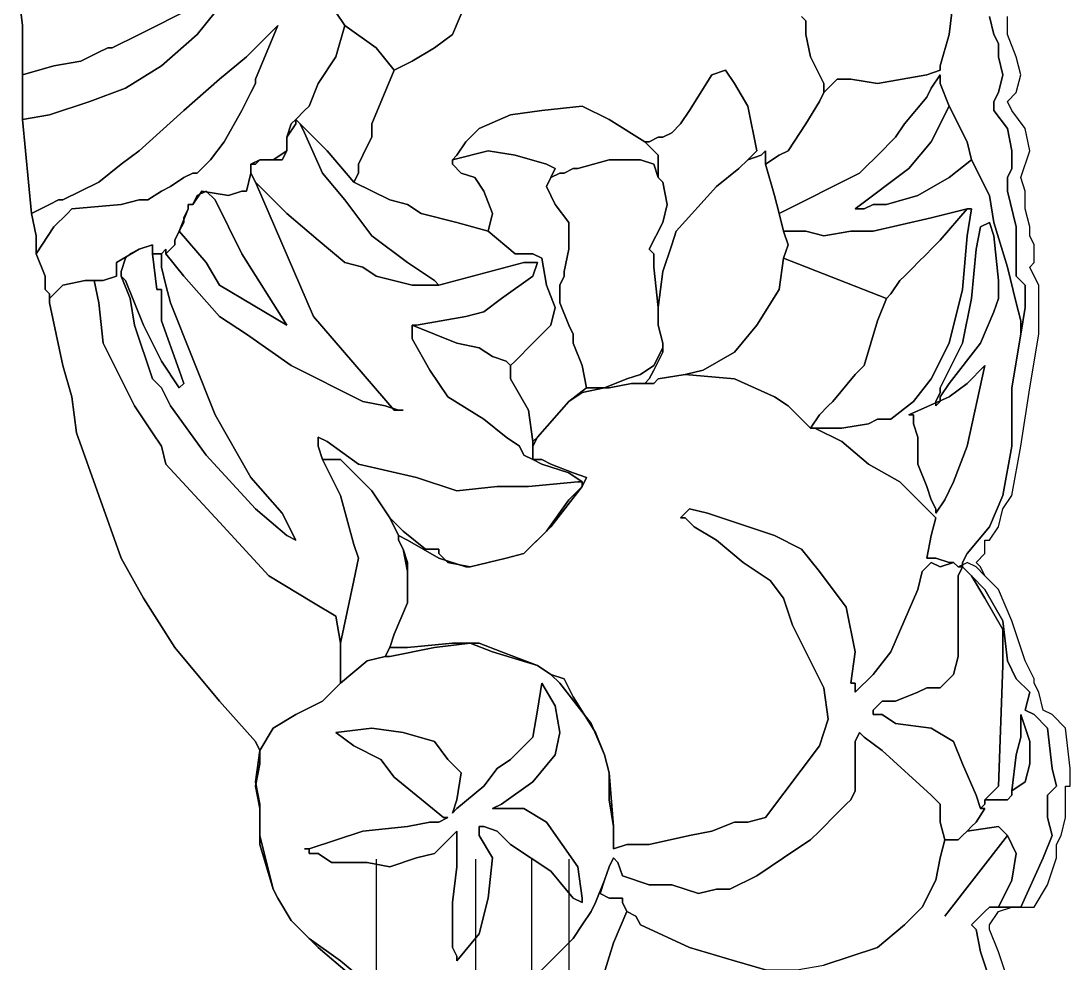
# Model space of a CAD drawing. Header units: millimetres. Extents: x 4238 to 14021, y -44 to 5418.
# Drawn here: x 12964.3 to 13034.3, y 1405.9 to 1468.8 of the extents above; entities that cross this region are included whole.
import ezdxf

# ---------------------------------------------------------------- set-up
doc = ezdxf.new("R2010")
doc.units = ezdxf.units.MM
doc.layers.add('cad-block.com', color=250, linetype='Continuous')

# ---------------------------------------------------------------- blocks, each defined once
blk = doc.blocks.new('Street light 3_side_cad-block.com')
at = {"color": 0}
for p, q in [((-0.299, 351.096), (0, 348.707)), ((0, 348.707), (0, 345.423)), ((0, 345.423), (0, 344.528)), ((0, 344.528), (0, 342.438)), ((0, 342.438), (0.597, 336.168)), ((0.597, 336.168), (0.896, 334.675)), ((0.896, 334.675), (0.896, 333.481)), ((0.896, 333.481), (1.493, 331.989)), ((1.493, 331.989), (1.493, 331.093)), ((1.493, 331.093), (1.791, 330.794)), ((1.791, 330.794), (1.791, 330.496)), ((1.791, 330.496), (1.791, 330.197)), ((1.791, 330.197), (2.687, 326.017)), ((2.687, 326.017), (3.284, 323.928)), ((3.284, 323.928), (3.583, 321.539)), ((3.583, 321.539), (5.075, 317.36)), ((5.075, 317.36), (6.568, 313.18)), ((6.568, 313.18), (8.061, 310.493)), ((62.397, 312.583), (62.994, 312.881)), ((8.061, 310.493), (10.151, 307.209)), ((10.151, 307.209), (13.136, 303.626)), ((13.136, 303.626), (15.525, 300.939)), ((15.525, 300.939), (15.823, 300.342)), ((15.823, 300.342), (15.823, 299.446)), ((15.823, 299.446), (15.525, 297.954)), ((15.525, 297.954), (15.823, 296.461)), ((15.823, 296.461), (15.823, 294.073)), ((15.823, 294.073), (16.719, 291.087)), ((16.719, 291.087), (17.017, 290.49)), ((17.017, 290.49), (17.913, 288.997)), ((17.913, 288.997), (19.704, 287.206)), ((19.704, 287.206), (21.794, 285.415))]:
    blk.add_line(p, q, dxfattribs=at)
for points in [[(51.948, 349.304), (52.246, 349.006), (52.246, 348.11), (52.545, 346.618), (53.441, 344.826), (53.441, 344.229), (53.142, 343.632), (52.246, 342.139), (51.052, 340.348), (50.455, 340.049), (49.559, 339.452), (49.559, 340.348), (49.261, 340.049), (48.365, 339.751), (48.962, 340.348), (48.365, 343.333), (47.47, 344.826), (46.872, 345.722), (45.977, 345.423), (44.484, 343.035), (43.887, 342.139), (43.29, 341.542), (42.693, 341.244), (42.394, 341.244), (41.797, 340.945), (41.499, 340.945), (39.11, 342.438), (37.319, 343.333), (34.632, 343.035), (32.542, 342.736), (30.452, 341.841), (29.557, 340.945), (28.959, 340.049), (28.661, 339.751), (28.661, 339.452), (29.258, 338.855), (30.154, 338.557), (30.751, 337.661), (31.348, 336.168), (31.049, 334.974), (28.959, 335.571), (26.571, 336.168), (25.675, 336.765), (24.481, 337.064), (22.093, 338.258), (22.391, 338.855), (22.391, 339.452), (22.988, 340.646), (23.287, 341.244), (23.287, 341.542), (23.287, 342.139), (24.78, 345.722), (25.974, 346.319), (27.467, 347.215), (28.661, 348.11), (29.557, 350.2)], [(20.899, 349.603), (21.496, 348.707), (20.899, 346.618), (19.704, 344.826), (19.107, 343.333), (18.809, 343.035), (18.212, 342.438), (17.913, 342.139), (17.614, 341.244), (17.614, 340.348), (16.719, 339.751), (15.823, 339.751), (15.226, 339.452), (15.226, 338.855), (14.928, 337.661), (14.629, 337.661), (13.733, 337.362), (11.942, 337.661), (11.345, 336.765), (11.046, 336.765), (11.046, 336.467), (10.748, 335.87), (10.748, 335.571), (10.449, 334.974), (10.151, 334.377), (10.151, 334.078), (9.554, 333.481), (9.554, 333.78), (9.255, 333.481), (8.658, 333.481), (8.658, 334.078), (7.762, 333.78), (6.27, 332.884), (6.27, 332.287), (6.27, 331.989), (5.374, 331.69), (4.777, 331.69), (4.18, 331.69), (2.687, 331.391), (1.791, 330.496), (1.791, 330.794), (1.493, 331.093), (1.493, 331.989), (0.896, 333.481), (2.09, 335.273), (2.986, 336.168), (3.284, 336.467), (6.568, 336.765), (7.762, 337.064), (8.359, 337.064), (9.255, 337.661), (9.852, 337.96), (10.748, 338.557), (11.345, 338.855), (11.643, 338.855), (12.241, 339.452), (12.539, 339.751), (13.435, 340.945), (14.629, 343.035), (15.226, 344.229), (15.525, 344.826), (15.525, 345.125), (17.017, 348.707), (14.928, 346.618), (13.136, 345.125), (10.748, 343.035), (7.762, 340.348), (6.568, 339.452), (5.075, 338.258), (2.687, 337.064), (2.388, 337.064), (1.791, 336.765), (0.597, 336.168), (0, 342.438), (1.791, 342.736), (4.478, 343.632), (6.867, 344.528), (9.255, 346.02), (11.643, 348.11), (14.032, 351.096)], [(11.345, 349.902), (7.762, 348.11), (5.971, 347.215), (5.672, 347.215), (5.075, 346.916), (3.881, 346.319), (2.09, 346.02), (0, 345.423), (0, 348.707), (-0.299, 351.096)], [(27.467, 354.081), (27.467, 354.977), (26.87, 356.47), (28.362, 355.574), (29.258, 352.887), (29.557, 350.2), (28.661, 348.11), (27.467, 347.215), (25.974, 346.319), (24.78, 345.722), (23.586, 347.215), (21.496, 348.707), (20.899, 349.603), (20.6, 349.603), (23.884, 350.2), (25.675, 350.797), (27.168, 352.589), (27.467, 354.081), (27.467, 354.081)], [(28.362, 355.574), (29.258, 352.887), (29.557, 350.2), (28.661, 348.11), (27.467, 347.215), (25.974, 346.319), (24.78, 345.722)], [(64.487, 349.304), (64.786, 348.11), (65.084, 347.513), (65.084, 346.618), (65.383, 345.423), (65.084, 344.229), (64.786, 343.632), (64.786, 343.035), (65.681, 341.841), (65.98, 340.348), (65.98, 339.452), (65.98, 339.154), (65.681, 338.557), (65.681, 337.661), (66.278, 335.273), (66.278, 334.078), (66.278, 332.884), (66.278, 331.989), (66.875, 331.391), (66.875, 329.899), (66.577, 328.107), (66.577, 329.003), (66.278, 330.197), (65.681, 332.586), (64.786, 335.571), (64.487, 337.362), (63.293, 339.751), (62.994, 340.945), (61.8, 343.333), (61.203, 344.826), (61.203, 345.423), (60.606, 344.528), (60.307, 343.931), (58.815, 342.139), (58.217, 341.244), (57.919, 340.945), (57.322, 340.348), (56.725, 339.751), (56.426, 339.452), (55.829, 338.855), (50.455, 336.168), (50.157, 337.362), (49.559, 339.452), (50.455, 340.049), (51.052, 340.348), (52.246, 342.139), (53.142, 343.632), (53.441, 344.229), (54.336, 345.125), (55.232, 345.125), (57.023, 344.826), (60.307, 345.423), (61.203, 345.722), (61.203, 346.02), (61.8, 348.11), (62.099, 350.499), (61.8, 348.11), (61.203, 346.02), (61.203, 345.722), (60.307, 345.423), (57.023, 344.826), (55.232, 345.125), (54.336, 345.125), (53.441, 344.229), (53.441, 344.826), (52.545, 346.618), (52.246, 348.11), (52.246, 349.006), (51.948, 349.304)], [(66.577, 328.107), (66.875, 329.899), (66.875, 331.391), (66.278, 331.989), (66.278, 332.884), (66.278, 334.078), (66.278, 335.273), (65.681, 337.661), (65.681, 338.557), (65.98, 339.154), (65.98, 339.452), (65.98, 340.348), (65.681, 341.841), (64.786, 343.035), (64.786, 343.632), (65.084, 344.229), (65.383, 345.423), (65.084, 346.618), (65.084, 347.513), (64.786, 348.11), (64.487, 349.304)], [(67.771, 328.107), (67.771, 329.899), (67.771, 331.391), (67.472, 331.989), (67.174, 332.586), (67.472, 332.884), (67.472, 334.078), (67.174, 334.675), (67.174, 335.273), (66.875, 336.467), (66.875, 337.661), (66.577, 338.557), (67.174, 340.348), (66.875, 341.841), (65.98, 343.035), (65.681, 343.632), (66.278, 344.229), (66.577, 345.423), (66.278, 346.618), (65.681, 348.11), (65.681, 349.304)], [(0, 345.423), (2.09, 346.02), (3.881, 346.319), (5.075, 346.916), (5.672, 347.215), (5.971, 347.215), (7.762, 348.11), (11.345, 349.902), (14.032, 351.693), (14.33, 351.991), (14.032, 351.096), (11.643, 348.11), (9.255, 346.02), (6.867, 344.528), (4.478, 343.632), (1.791, 342.736), (0, 342.438)], [(14.032, 351.693), (14.33, 351.991), (14.032, 351.096), (11.643, 348.11), (9.255, 346.02), (6.867, 344.528), (4.478, 343.632), (1.791, 342.736), (0, 342.438), (0, 344.528), (0, 345.423), (2.09, 346.02), (3.881, 346.319), (5.075, 346.916), (5.672, 347.215), (5.971, 347.215), (7.762, 348.11), (11.345, 349.902), (14.032, 351.693), (14.032, 351.693)], [(-0.299, 351.096), (0, 348.707), (0, 345.423)], [(62.099, 350.499), (61.8, 348.11), (61.203, 346.02), (61.203, 345.722), (60.307, 345.423), (57.023, 344.826), (55.232, 345.125), (54.336, 345.125), (53.441, 344.229)], [(20.6, 349.603), (20.899, 349.603), (21.496, 348.707)], [(53.441, 344.229), (53.441, 344.826), (52.545, 346.618), (52.246, 348.11), (52.246, 349.006), (51.948, 349.304)], [(0.597, 336.168), (1.791, 336.765), (2.388, 337.064), (2.687, 337.064), (5.075, 338.258), (6.568, 339.452), (7.762, 340.348), (10.748, 343.035), (13.136, 345.125), (14.928, 346.618), (17.017, 348.707), (15.525, 345.125), (15.525, 344.826), (15.226, 344.229), (14.629, 343.035), (13.435, 340.945), (12.539, 339.751), (12.241, 339.452), (11.643, 338.855), (11.345, 338.855), (10.748, 338.557), (9.852, 337.96), (9.255, 337.661), (8.359, 337.064), (7.762, 337.064), (6.568, 336.765), (3.284, 336.467), (2.986, 336.168), (2.09, 335.273), (0.896, 333.481)], [(2.09, 335.273), (0.896, 333.481), (0.896, 334.675), (0.597, 336.168), (1.791, 336.765), (2.388, 337.064), (2.687, 337.064), (5.075, 338.258), (6.568, 339.452), (7.762, 340.348), (10.748, 343.035), (13.136, 345.125), (14.928, 346.618), (17.017, 348.707), (15.525, 345.125), (15.525, 344.826), (15.226, 344.229), (14.629, 343.035), (13.435, 340.945), (12.539, 339.751), (12.241, 339.452), (11.643, 338.855), (11.345, 338.855), (10.748, 338.557), (9.852, 337.96), (9.255, 337.661), (8.359, 337.064), (7.762, 337.064), (6.568, 336.765), (3.284, 336.467), (2.986, 336.168), (2.09, 335.273), (2.09, 335.273)], [(24.78, 345.722), (23.287, 342.139), (23.287, 341.542), (23.287, 341.244), (22.988, 340.646), (22.391, 339.452), (22.391, 338.855), (22.093, 338.258), (20.301, 340.348), (18.51, 342.139), (18.212, 342.438), (18.809, 343.035), (19.107, 343.333), (19.704, 344.826), (20.899, 346.618), (21.496, 348.707), (23.586, 347.215), (24.78, 345.722), (24.78, 345.722)], [(18.212, 342.438), (18.809, 343.035), (19.107, 343.333), (19.704, 344.826), (20.899, 346.618), (21.496, 348.707)], [(21.496, 348.707), (23.586, 347.215), (24.78, 345.722)], [(24.78, 345.722), (23.287, 342.139), (23.287, 341.542), (23.287, 341.244), (22.988, 340.646), (22.391, 339.452), (22.391, 338.855), (22.093, 338.258)], [(41.499, 340.945), (41.797, 340.945), (42.394, 341.244), (42.693, 341.244), (43.29, 341.542), (43.887, 342.139), (44.484, 343.035), (45.977, 345.423), (46.872, 345.722), (47.47, 344.826), (48.365, 343.333), (48.962, 340.348), (48.365, 339.751)], [(48.365, 339.751), (47.768, 339.154), (46.275, 337.96), (43.588, 334.974), (43.29, 334.078), (42.693, 332.287), (42.394, 329.899), (42.096, 332.586), (42.096, 333.481), (41.797, 333.78), (42.693, 335.571), (42.991, 336.765), (42.693, 338.258), (42.394, 338.557), (42.394, 340.049), (41.499, 340.945), (41.797, 340.945), (42.394, 341.244), (42.693, 341.244), (43.29, 341.542), (43.887, 342.139), (44.484, 343.035), (45.977, 345.423), (46.872, 345.722), (47.47, 344.826), (48.365, 343.333), (48.962, 340.348), (48.365, 339.751), (48.365, 339.751)], [(0, 345.423), (0, 344.528), (0, 342.438)], [(61.203, 344.826), (61.8, 343.333), (60.606, 340.945), (59.113, 339.154), (55.53, 336.467), (56.128, 336.467), (56.725, 336.765), (57.023, 336.765), (57.62, 336.765), (59.71, 337.362), (61.8, 338.557), (63.293, 339.751), (64.487, 337.362), (64.786, 335.571), (65.681, 332.586), (66.278, 330.197), (66.577, 329.003), (66.577, 328.107), (65.98, 324.525), (65.98, 320.644), (65.383, 317.36), (64.487, 315.27), (62.994, 313.478), (62.696, 312.881), (62.696, 312.583), (62.397, 312.583), (62.099, 312.881), (61.8, 312.881), (60.904, 313.18), (60.307, 313.18), (60.606, 314.673), (60.904, 315.867), (60.009, 316.762), (58.516, 318.255), (56.426, 319.449), (54.635, 320.942), (52.843, 321.838), (54.635, 321.838), (56.426, 322.136), (57.023, 322.435), (57.322, 322.435), (57.919, 322.435), (59.412, 323.629), (60.606, 325.122), (61.8, 327.51), (62.696, 331.093), (62.994, 334.675), (63.293, 336.467), (62.994, 336.467), (60.606, 335.87), (56.725, 334.974), (55.232, 334.974), (53.441, 334.675), (52.246, 334.974), (50.754, 334.974), (50.455, 336.168), (55.829, 338.855), (56.426, 339.452), (56.725, 339.751), (57.322, 340.348), (57.919, 340.945), (58.217, 341.244), (58.815, 342.139), (60.307, 343.931), (60.606, 344.528), (61.203, 345.423), (61.203, 344.826), (61.203, 344.826)], [(61.8, 343.333), (61.203, 344.826), (61.203, 345.423), (60.606, 344.528), (60.307, 343.931), (58.815, 342.139), (58.217, 341.244), (57.919, 340.945), (57.322, 340.348), (56.725, 339.751), (56.426, 339.452), (55.829, 338.855), (50.455, 336.168)], [(49.559, 339.452), (50.455, 340.049), (51.052, 340.348), (52.246, 342.139), (53.142, 343.632), (53.441, 344.229)], [(28.661, 339.751), (28.959, 340.049), (29.557, 340.945), (30.452, 341.841), (32.542, 342.736), (34.632, 343.035), (37.319, 343.333), (39.11, 342.438), (41.499, 340.945)], [(34.632, 343.035), (37.319, 343.333), (39.11, 342.438), (41.499, 340.945), (42.394, 340.049), (42.394, 338.557), (42.096, 339.452), (41.2, 339.751), (39.11, 339.751), (37.02, 339.154), (36.722, 339.154), (36.125, 338.855), (35.826, 338.855), (35.229, 338.557), (35.528, 339.154), (34.93, 339.452), (32.841, 340.049), (31.049, 340.348), (28.661, 339.751), (28.959, 340.049), (29.557, 340.945), (30.452, 341.841), (32.542, 342.736), (34.632, 343.035), (34.632, 343.035)], [(63.293, 339.751), (61.8, 338.557), (59.71, 337.362), (57.62, 336.765), (57.023, 336.765), (56.725, 336.765), (56.128, 336.467), (55.53, 336.467), (59.113, 339.154), (60.606, 340.945), (61.8, 343.333)], [(55.53, 336.467), (59.113, 339.154), (60.606, 340.945), (61.8, 343.333), (62.994, 340.945), (63.293, 339.751), (61.8, 338.557), (59.71, 337.362), (57.62, 336.765), (57.023, 336.765), (56.725, 336.765), (56.128, 336.467), (55.53, 336.467), (55.53, 336.467)], [(63.293, 339.751), (62.994, 340.945), (61.8, 343.333)], [(0, 342.438), (0.597, 336.168)], [(15.226, 339.154), (15.226, 339.452), (15.525, 339.452), (15.823, 339.751), (17.316, 339.751), (17.614, 340.348), (17.614, 341.244), (18.212, 342.139), (18.212, 342.438), (18.51, 342.139), (18.809, 341.542), (20.003, 338.855), (21.496, 337.064), (23.287, 334.675), (25.675, 332.884), (27.467, 331.69), (27.765, 331.391), (25.974, 331.391), (23.586, 331.989), (22.69, 332.586), (21.496, 332.884), (19.704, 334.377), (17.614, 336.168), (15.525, 338.258), (15.226, 338.855), (15.226, 339.154), (15.226, 339.154)], [(17.614, 341.244), (17.913, 342.139), (18.212, 342.438)], [(17.614, 341.244), (18.212, 342.139), (18.212, 342.438)], [(18.212, 342.438), (18.212, 342.139), (17.614, 341.244), (17.913, 342.139), (18.212, 342.438), (18.212, 342.438)], [(18.212, 342.438), (18.51, 342.139)], [(20.003, 338.855), (18.809, 341.542), (18.51, 342.139), (20.301, 340.348), (22.093, 338.258), (24.481, 337.064), (25.675, 336.765), (26.571, 336.168), (28.959, 335.571), (31.049, 334.974), (32.841, 333.481), (34.035, 333.481), (34.632, 333.183), (34.93, 331.391), (35.528, 329.899), (35.229, 328.704), (34.035, 327.51), (32.841, 326.316), (32.542, 326.017), (32.243, 326.316), (31.348, 326.615), (30.452, 327.212), (28.959, 327.51), (25.974, 328.704), (26.272, 328.704), (29.557, 329.302), (30.751, 329.6), (31.945, 330.496), (34.035, 331.989), (34.333, 332.884), (33.438, 332.884), (27.765, 331.391), (27.467, 331.69), (25.675, 332.884), (23.287, 334.675), (21.496, 337.064), (20.003, 338.855), (20.003, 338.855)], [(18.51, 342.139), (18.809, 341.542), (20.003, 338.855), (21.496, 337.064), (23.287, 334.675), (25.675, 332.884), (27.467, 331.69), (27.765, 331.391)], [(22.093, 338.258), (20.301, 340.348), (18.51, 342.139)], [(17.614, 340.348), (17.614, 341.244)], [(42.394, 338.557), (42.394, 340.049), (41.499, 340.945)], [(15.823, 339.751), (17.316, 339.751), (17.614, 340.348)], [(15.823, 339.751), (16.719, 339.751), (17.614, 340.348)], [(16.719, 339.751), (17.614, 340.348), (17.316, 339.751), (15.823, 339.751), (16.719, 339.751), (16.719, 339.751)], [(29.258, 338.855), (28.661, 339.452), (28.661, 339.751), (31.049, 340.348), (32.841, 340.049), (34.93, 339.452), (35.528, 339.154), (35.229, 338.557), (34.93, 337.96), (35.528, 336.765), (36.423, 335.571), (36.423, 333.78), (36.125, 332.287), (36.125, 331.989), (35.826, 331.391), (35.826, 330.197), (36.423, 328.704), (36.722, 328.107), (36.722, 327.51), (37.319, 326.017), (37.617, 324.525), (36.423, 323.629), (34.333, 321.241), (34.035, 320.942), (33.736, 323.032), (32.542, 325.122), (32.542, 325.719), (32.542, 326.017), (32.841, 326.316), (34.035, 327.51), (35.229, 328.704), (35.528, 329.899), (34.93, 331.391), (34.632, 333.183), (34.035, 333.481), (32.841, 333.481), (31.049, 334.974), (31.348, 336.168), (30.751, 337.661), (30.154, 338.557), (29.258, 338.855), (29.258, 338.855)], [(35.229, 338.557), (35.528, 339.154), (34.93, 339.452), (32.841, 340.049), (31.049, 340.348), (28.661, 339.751)], [(48.365, 339.751), (49.261, 340.049), (49.559, 340.348), (49.559, 339.452), (50.157, 337.362), (50.455, 336.168), (50.754, 334.974), (51.052, 334.078), (50.754, 333.183), (50.455, 331.093), (48.962, 328.704), (47.47, 326.913), (45.38, 325.719), (44.186, 325.42), (42.394, 325.122), (42.096, 324.823), (41.499, 324.823), (41.797, 325.122), (42.096, 325.719), (42.693, 326.913), (42.693, 327.212), (42.693, 327.51), (42.394, 328.704), (42.394, 329.899), (42.693, 332.287), (43.29, 334.078), (43.588, 334.974), (46.275, 337.96), (47.768, 339.154), (48.365, 339.751), (48.365, 339.751)], [(49.559, 339.452), (49.559, 340.348), (49.261, 340.049), (48.365, 339.751)], [(15.226, 339.452), (15.823, 339.751)], [(15.226, 339.452), (15.525, 339.452), (15.823, 339.751)], [(15.525, 339.452), (15.226, 339.452), (15.823, 339.751), (15.525, 339.452), (15.525, 339.452)], [(15.226, 338.855), (15.226, 339.452)], [(15.226, 338.855), (15.226, 339.154), (15.226, 339.452)], [(15.226, 339.452), (15.226, 339.154), (15.226, 338.855), (15.226, 339.452), (15.226, 339.452)], [(31.049, 334.974), (31.348, 336.168), (30.751, 337.661), (30.154, 338.557), (29.258, 338.855), (28.661, 339.452), (28.661, 339.751)], [(34.93, 337.96), (35.229, 338.557), (35.826, 338.855), (36.125, 338.855), (36.722, 339.154), (37.02, 339.154), (39.11, 339.751), (41.2, 339.751), (42.096, 339.452), (42.394, 338.557), (42.693, 338.258), (42.991, 336.765), (42.693, 335.571), (41.797, 333.78), (42.096, 333.481), (42.096, 332.586), (42.394, 329.899), (42.394, 328.704), (42.693, 327.51), (42.693, 327.212), (42.096, 326.017), (41.2, 325.42), (40.304, 325.122), (38.812, 324.525), (37.617, 324.525), (37.319, 326.017), (36.722, 327.51), (36.722, 328.107), (36.423, 328.704), (35.826, 330.197), (35.826, 331.391), (36.125, 331.989), (36.125, 332.287), (36.423, 333.78), (36.423, 335.571), (35.528, 336.765), (34.93, 337.96), (34.93, 337.96)], [(35.229, 338.557), (35.826, 338.855), (36.125, 338.855), (36.722, 339.154), (37.02, 339.154), (39.11, 339.751), (41.2, 339.751), (42.096, 339.452), (42.394, 338.557)], [(48.365, 339.751), (47.768, 339.154), (46.275, 337.96), (43.588, 334.974), (43.29, 334.078), (42.693, 332.287), (42.394, 329.899)], [(50.455, 336.168), (50.157, 337.362), (49.559, 339.452)], [(66.577, 328.107), (66.577, 329.003), (66.278, 330.197), (65.681, 332.586), (64.786, 335.571), (64.487, 337.362), (63.293, 339.751)], [(14.928, 337.661), (15.226, 338.855), (15.525, 338.258), (19.406, 329.302), (24.78, 323.032), (25.377, 323.032), (25.078, 323.032), (24.183, 323.331), (22.69, 323.629), (17.913, 326.017), (14.928, 328.107), (13.136, 329.302), (10.748, 331.989), (9.554, 333.481), (10.151, 334.078), (10.151, 334.377), (10.449, 334.974), (12.241, 332.884), (13.136, 331.391), (17.614, 328.704), (14.629, 333.481), (12.838, 337.064), (12.241, 337.661), (11.643, 337.362), (11.345, 336.765), (11.942, 337.661), (13.733, 337.362), (14.629, 337.661), (14.928, 337.661), (14.928, 337.661)], [(11.345, 336.765), (11.942, 337.661), (13.733, 337.362), (14.629, 337.661), (14.928, 337.661), (15.226, 338.855)], [(15.525, 338.258), (15.226, 338.855)], [(6.27, 332.884), (7.762, 333.78), (7.165, 333.481), (6.867, 333.183), (6.568, 332.287), (6.568, 331.989), (7.165, 330.496), (7.464, 328.704), (8.658, 325.122), (9.255, 324.525), (9.852, 323.331), (12.241, 320.046), (15.525, 316.464), (17.614, 314.673), (18.212, 314.374), (17.316, 316.165), (15.226, 318.554), (12.838, 322.733), (9.852, 330.197), (9.554, 331.391), (9.255, 332.586), (9.255, 333.481), (9.554, 333.78), (9.554, 333.481), (10.748, 331.989), (13.136, 329.302), (14.928, 328.107), (17.913, 326.017), (22.69, 323.629), (24.183, 323.331), (25.078, 323.032), (25.377, 323.032), (24.78, 323.032), (19.406, 329.302), (15.525, 338.258), (17.614, 336.168), (19.704, 334.377), (21.496, 332.884), (22.69, 332.586), (23.586, 331.989), (25.974, 331.391), (27.765, 331.391), (33.438, 332.884), (34.333, 332.884), (34.035, 331.989), (31.945, 330.496), (30.751, 329.6), (29.557, 329.302), (26.272, 328.704), (25.974, 328.704), (25.974, 327.809), (27.168, 325.719), (28.362, 323.928), (30.751, 322.435), (32.243, 321.241), (33.139, 320.644), (33.438, 320.046), (34.035, 319.748), (34.632, 319.449), (36.423, 318.852), (37.319, 318.255), (37.02, 318.255), (33.736, 317.957), (31.646, 317.957), (28.959, 317.658), (26.272, 318.554), (22.391, 319.449), (20.301, 320.942), (19.704, 321.241), (19.704, 320.644), (20.003, 319.748), (21.197, 317.36), (22.093, 314.075), (22.391, 313.18), (22.093, 311.687), (21.197, 307.507), (20.899, 309.299), (19.406, 310.194), (16.42, 311.986), (13.136, 315.568), (9.554, 319.449), (9.255, 320.644), (8.658, 321.539), (7.464, 323.331), (5.374, 327.51), (5.075, 330.197), (4.777, 331.69), (5.374, 331.69), (6.27, 331.989), (6.27, 332.287), (6.27, 332.884), (6.27, 332.884)], [(9.554, 333.481), (10.748, 331.989), (13.136, 329.302), (14.928, 328.107), (17.913, 326.017), (22.69, 323.629), (24.183, 323.331), (25.078, 323.032), (25.377, 323.032), (24.78, 323.032), (19.406, 329.302), (15.525, 338.258)], [(27.765, 331.391), (25.974, 331.391), (23.586, 331.989), (22.69, 332.586), (21.496, 332.884), (19.704, 334.377), (17.614, 336.168), (15.525, 338.258)], [(22.093, 338.258), (24.481, 337.064), (25.675, 336.765), (26.571, 336.168), (28.959, 335.571), (31.049, 334.974)], [(37.617, 324.525), (37.319, 326.017), (36.722, 327.51), (36.722, 328.107), (36.423, 328.704), (35.826, 330.197), (35.826, 331.391), (36.125, 331.989), (36.125, 332.287), (36.423, 333.78), (36.423, 335.571), (35.528, 336.765), (34.93, 337.96), (35.229, 338.557)], [(42.394, 338.557), (42.693, 338.258), (42.991, 336.765), (42.693, 335.571), (41.797, 333.78), (42.096, 333.481), (42.096, 332.586), (42.394, 329.899)], [(11.345, 336.765), (11.643, 337.362), (12.241, 337.661), (12.838, 337.064), (14.629, 333.481), (17.614, 328.704), (13.136, 331.391), (12.241, 332.884), (10.449, 334.974)], [(10.449, 334.974), (11.046, 336.467), (11.046, 336.765), (11.345, 336.765), (11.643, 337.362), (12.241, 337.661), (12.838, 337.064), (14.629, 333.481), (17.614, 328.704), (13.136, 331.391), (12.241, 332.884), (10.449, 334.974), (10.449, 334.974)], [(10.449, 334.974), (10.748, 335.571), (10.748, 335.87), (11.046, 336.467), (11.046, 336.765)], [(10.449, 334.974), (11.046, 336.467), (11.046, 336.765)], [(11.046, 336.467), (10.449, 334.974), (10.748, 335.571), (10.748, 335.87), (11.046, 336.467), (11.046, 336.765), (11.046, 336.467), (11.046, 336.467)], [(11.046, 336.765), (11.345, 336.765)], [(0.597, 336.168), (0.896, 334.675), (0.896, 333.481)], [(50.754, 334.974), (50.455, 336.168)], [(62.994, 336.467), (60.606, 335.87), (56.725, 334.974), (55.232, 334.974), (53.441, 334.675), (52.246, 334.974), (50.754, 334.974)], [(50.754, 333.183), (51.052, 334.078), (50.754, 334.974), (52.246, 334.974), (53.441, 334.675), (55.232, 334.974), (56.725, 334.974), (60.606, 335.87), (62.994, 336.467), (61.203, 334.377), (60.606, 333.78), (60.307, 333.481), (59.71, 332.884), (59.412, 332.586), (58.815, 331.989), (58.516, 331.69), (57.919, 330.794), (57.62, 330.496), (50.754, 333.183), (50.754, 333.183)], [(57.919, 330.794), (58.516, 331.69), (58.815, 331.989), (59.412, 332.586), (59.71, 332.884), (60.307, 333.481), (60.606, 333.78), (61.203, 334.377), (62.994, 336.467), (63.293, 336.467), (62.994, 334.675), (62.696, 331.093), (61.8, 327.51), (60.606, 325.122), (59.412, 323.629), (57.919, 322.435), (57.322, 322.435), (57.023, 322.435), (56.426, 322.136), (54.635, 321.838), (52.843, 321.838), (52.545, 321.838), (53.142, 322.733), (53.739, 323.331), (54.038, 323.629), (55.53, 325.42), (56.128, 326.017), (57.023, 329.003), (57.62, 330.496), (57.919, 330.794), (57.919, 330.794)], [(52.843, 321.838), (54.635, 321.838), (56.426, 322.136), (57.023, 322.435), (57.322, 322.435), (57.919, 322.435), (59.412, 323.629), (60.606, 325.122), (61.8, 327.51), (62.696, 331.093), (62.994, 334.675), (63.293, 336.467), (62.994, 336.467)], [(62.994, 336.467), (61.203, 334.377), (60.606, 333.78), (60.307, 333.481), (59.71, 332.884), (59.412, 332.586), (58.815, 331.989), (58.516, 331.69), (57.919, 330.794), (57.62, 330.496)], [(63.591, 333.78), (63.293, 330.496), (62.696, 327.51), (61.203, 324.525), (61.203, 324.226), (60.904, 323.629), (60.904, 323.331), (61.203, 323.629), (61.203, 323.928), (61.8, 324.823), (63.89, 327.51), (64.786, 329.6), (65.084, 330.496), (65.084, 331.69), (64.786, 334.675), (64.487, 335.571), (63.89, 335.273), (63.591, 333.78)], [(63.591, 333.78), (63.89, 335.273), (64.487, 335.571), (64.786, 334.675), (65.084, 331.69), (65.084, 330.496), (64.786, 329.6), (63.89, 327.51), (61.8, 324.823), (61.203, 323.928), (61.203, 323.629), (60.904, 323.331), (60.904, 323.629), (61.203, 324.226), (61.203, 324.525), (62.696, 327.51), (63.293, 330.496), (63.591, 333.78), (63.591, 333.78)], [(63.89, 335.273), (63.591, 333.78), (63.293, 330.496), (62.696, 327.51), (61.203, 324.525), (61.203, 324.226), (60.904, 323.629), (60.904, 323.331), (61.203, 323.629), (61.203, 323.928), (61.8, 324.823), (63.89, 327.51), (64.786, 329.6), (65.084, 330.496), (65.084, 331.69), (64.786, 334.675), (64.487, 335.571), (63.89, 335.273), (63.89, 335.273)], [(9.554, 333.481), (10.151, 334.078), (10.151, 334.377), (10.449, 334.974)], [(32.542, 326.017), (32.841, 326.316), (34.035, 327.51), (35.229, 328.704), (35.528, 329.899), (34.93, 331.391), (34.632, 333.183), (34.035, 333.481), (32.841, 333.481), (31.049, 334.974)], [(50.754, 333.183), (51.052, 334.078), (50.754, 334.974)], [(4.777, 331.69), (5.374, 331.69), (6.27, 331.989), (6.27, 332.287), (6.27, 332.884), (7.762, 333.78)], [(7.165, 333.481), (7.762, 333.78), (8.658, 334.078), (8.658, 333.481), (8.957, 331.093), (9.255, 331.093), (9.255, 330.794), (9.255, 330.197), (9.255, 329.003), (10.449, 325.719), (10.748, 324.823), (10.449, 324.525), (9.255, 326.316), (8.061, 328.704), (6.867, 331.69), (6.568, 331.989), (6.568, 332.287), (6.867, 333.183), (7.165, 333.481), (7.165, 333.481)], [(6.568, 331.989), (6.568, 332.287), (6.867, 333.183), (7.165, 333.481), (7.762, 333.78)], [(7.762, 333.78), (8.658, 334.078), (8.658, 333.481)], [(9.255, 333.481), (9.554, 333.78), (9.554, 333.481)], [(0.896, 333.481), (1.493, 331.989), (1.493, 331.093), (1.791, 330.794), (1.791, 330.496)], [(6.568, 331.989), (7.165, 330.496), (7.464, 328.704), (8.658, 325.122), (9.255, 324.525), (9.852, 323.331), (12.241, 320.046), (15.525, 316.464), (17.614, 314.673), (18.212, 314.374), (17.316, 316.165), (15.226, 318.554), (12.838, 322.733), (9.852, 330.197), (9.554, 331.391), (9.255, 332.586), (9.255, 333.481)], [(8.658, 333.481), (9.255, 333.481), (9.255, 332.586), (9.554, 331.391), (9.852, 330.197), (12.838, 322.733), (15.226, 318.554), (17.316, 316.165), (18.212, 314.374), (17.614, 314.673), (15.525, 316.464), (12.241, 320.046), (9.852, 323.331), (9.255, 324.525), (8.658, 325.122), (7.464, 328.704), (7.165, 330.496), (6.568, 331.989), (6.867, 331.69), (8.061, 328.704), (9.255, 326.316), (10.449, 324.525), (10.748, 324.823), (10.449, 325.719), (9.255, 329.003), (9.255, 330.197), (9.255, 330.794), (9.255, 331.093), (8.957, 331.093), (8.658, 333.481), (8.658, 333.481)], [(8.658, 333.481), (8.957, 331.093), (9.255, 331.093), (9.255, 330.794), (9.255, 330.197), (9.255, 329.003), (10.449, 325.719), (10.748, 324.823), (10.449, 324.525), (9.255, 326.316), (8.061, 328.704), (6.867, 331.69), (6.568, 331.989)], [(8.658, 333.481), (9.255, 333.481)], [(44.186, 325.42), (45.38, 325.719), (47.47, 326.913), (48.962, 328.704), (50.455, 331.093), (50.754, 333.183)], [(56.128, 326.017), (55.53, 325.42), (54.038, 323.629), (53.739, 323.331), (53.142, 322.733), (52.545, 321.838), (51.052, 323.331), (50.157, 323.928), (47.47, 325.122), (44.186, 325.42), (45.38, 325.719), (47.47, 326.913), (48.962, 328.704), (50.455, 331.093), (50.754, 333.183), (57.62, 330.496), (57.023, 329.003), (56.128, 326.017), (56.128, 326.017)], [(57.62, 330.496), (50.754, 333.183)], [(25.974, 328.704), (26.272, 328.704), (29.557, 329.302), (30.751, 329.6), (31.945, 330.496), (34.035, 331.989), (34.333, 332.884), (33.438, 332.884), (27.765, 331.391)], [(1.791, 330.197), (1.791, 330.496), (2.687, 331.391), (4.18, 331.69), (4.777, 331.69), (5.075, 330.197), (5.374, 327.51), (7.464, 323.331), (8.658, 321.539), (9.255, 320.644), (9.554, 319.449), (13.136, 315.568), (16.42, 311.986), (19.406, 310.194), (20.899, 309.299), (21.197, 307.507), (21.197, 304.82), (20.003, 303.626), (18.212, 302.731), (16.719, 301.835), (15.823, 300.342), (15.525, 300.939), (13.136, 303.626), (10.151, 307.209), (8.061, 310.493), (6.568, 313.18), (5.075, 317.36), (3.583, 321.539), (3.284, 323.928), (2.687, 326.017), (1.791, 330.197), (1.791, 330.197)], [(1.791, 330.496), (2.687, 331.391), (4.18, 331.69), (4.777, 331.69)], [(21.197, 307.507), (20.899, 309.299), (19.406, 310.194), (16.42, 311.986), (13.136, 315.568), (9.554, 319.449), (9.255, 320.644), (8.658, 321.539), (7.464, 323.331), (5.374, 327.51), (5.075, 330.197), (4.777, 331.69)], [(1.791, 330.496), (1.791, 330.197), (2.687, 326.017), (3.284, 323.928), (3.583, 321.539), (5.075, 317.36), (6.568, 313.18), (8.061, 310.493), (10.151, 307.209), (13.136, 303.626), (15.525, 300.939), (15.823, 300.342)], [(57.62, 330.496), (57.023, 329.003), (56.128, 326.017), (55.53, 325.42), (54.038, 323.629), (53.739, 323.331), (53.142, 322.733), (52.545, 321.838)], [(42.394, 329.899), (42.394, 328.704), (42.693, 327.51), (42.693, 327.212)], [(34.035, 319.748), (33.438, 320.046), (33.139, 320.644), (32.243, 321.241), (30.751, 322.435), (28.362, 323.928), (27.168, 325.719), (25.974, 327.809), (25.974, 328.704)], [(25.974, 327.809), (25.974, 328.704), (28.959, 327.51), (30.452, 327.212), (31.348, 326.615), (32.243, 326.316), (32.542, 326.017), (32.542, 325.719), (32.542, 325.122), (33.736, 323.032), (34.035, 320.942), (34.035, 320.644), (34.035, 319.748), (33.438, 320.046), (33.139, 320.644), (32.243, 321.241), (30.751, 322.435), (28.362, 323.928), (27.168, 325.719), (25.974, 327.809), (25.974, 327.809)], [(32.542, 326.017), (32.243, 326.316), (31.348, 326.615), (30.452, 327.212), (28.959, 327.51), (25.974, 328.704)], [(62.696, 312.583), (62.696, 312.881), (62.994, 313.478), (64.487, 315.27), (65.383, 317.36), (65.98, 320.644), (65.98, 324.525), (66.577, 328.107)], [(64.188, 311.986), (63.89, 312.583), (63.591, 312.881), (64.188, 313.478), (64.188, 314.075), (64.188, 314.374), (64.487, 314.374), (65.084, 315.27), (65.383, 316.464), (65.98, 317.36), (66.577, 320.644), (67.174, 324.525), (67.771, 328.107)], [(42.693, 327.212), (42.096, 326.017), (41.2, 325.42), (40.304, 325.122), (38.812, 324.525)], [(42.096, 326.017), (42.693, 327.212), (42.693, 326.913), (42.096, 325.719), (41.797, 325.122), (41.499, 324.823), (41.2, 324.823), (40.603, 324.823), (39.11, 324.525), (38.812, 324.525), (40.304, 325.122), (41.2, 325.42), (42.096, 326.017), (42.096, 326.017)], [(42.693, 327.212), (42.693, 326.913), (42.096, 325.719), (41.797, 325.122), (41.499, 324.823)], [(62.099, 312.881), (61.203, 312.583), (60.606, 312.881), (60.009, 312.284), (59.71, 311.09), (57.919, 306.91), (56.725, 305.417), (55.53, 304.223), (55.53, 304.522), (55.53, 304.82), (55.232, 304.82), (55.53, 306.91), (54.933, 309.896), (53.142, 312.284), (51.948, 313.777), (50.157, 314.673), (45.678, 316.165), (44.484, 316.464), (43.887, 315.867), (44.186, 315.867), (44.783, 315.27), (46.275, 314.374), (48.067, 312.881), (49.858, 311.687), (50.754, 310.493), (51.351, 308.702), (53.441, 304.522), (53.739, 302.432), (53.142, 300.641), (49.559, 295.864), (48.365, 295.565), (47.47, 295.565), (45.977, 294.968), (44.484, 294.67), (41.797, 294.073), (40.304, 294.073), (39.409, 293.774), (39.409, 295.267), (39.11, 298.849), (38.812, 300.044), (38.215, 301.536), (36.722, 303.925), (36.125, 305.119), (35.229, 305.417), (34.333, 306.015), (31.945, 306.91), (30.452, 307.507), (28.661, 307.507), (25.675, 307.209), (25.078, 307.209), (24.481, 307.209), (24.78, 308.104), (25.675, 310.194), (25.675, 312.284), (25.675, 312.881), (25.377, 313.777), (25.078, 314.374), (25.078, 314.673), (25.675, 314.374), (27.765, 313.18), (29.557, 312.583), (29.855, 312.583), (32.243, 313.18), (33.438, 313.478), (35.229, 315.27), (37.319, 317.957), (37.617, 318.554), (36.722, 318.852), (35.229, 319.449), (34.632, 319.748), (34.035, 319.748), (34.035, 320.644), (34.333, 321.241), (36.423, 323.629), (37.319, 324.226), (38.812, 324.525), (39.11, 324.525), (40.603, 324.823), (41.2, 324.823), (41.499, 324.823), (42.096, 324.823), (42.394, 325.122), (44.186, 325.42), (47.47, 325.122), (50.157, 323.928), (51.052, 323.331), (52.545, 321.838), (52.843, 321.838), (54.635, 320.942), (56.426, 319.449), (58.516, 318.255), (60.009, 316.762), (60.904, 315.867), (60.606, 314.673), (60.307, 313.18), (60.904, 313.18), (61.8, 312.881), (62.099, 312.881), (62.099, 312.881)], [(34.035, 320.942), (33.736, 323.032), (32.542, 325.122), (32.542, 325.719), (32.542, 326.017)], [(44.186, 325.42), (42.394, 325.122), (42.096, 324.823), (41.499, 324.823)], [(52.545, 321.838), (51.052, 323.331), (50.157, 323.928), (47.47, 325.122), (44.186, 325.42)], [(62.994, 320.644), (64.188, 326.017), (62.994, 324.823), (61.8, 323.928), (59.113, 322.733), (59.412, 322.733), (59.412, 322.136), (59.71, 321.241), (59.71, 319.449), (60.307, 317.957), (60.606, 317.061), (60.904, 316.464), (60.904, 316.165), (61.501, 317.061), (62.099, 318.255), (62.994, 320.644)], [(62.994, 320.644), (62.099, 318.255), (61.501, 317.061), (60.904, 316.165), (60.904, 316.464), (60.606, 317.061), (60.307, 317.957), (59.71, 319.449), (59.71, 321.241), (59.412, 322.136), (59.412, 322.733), (59.113, 322.733), (61.8, 323.928), (62.994, 324.823), (64.188, 326.017), (62.994, 320.644), (62.994, 320.644)], [(62.099, 318.255), (62.994, 320.644), (64.188, 326.017), (62.994, 324.823), (61.8, 323.928), (59.113, 322.733), (59.412, 322.733), (59.412, 322.136), (59.71, 321.241), (59.71, 319.449), (60.307, 317.957), (60.606, 317.061), (60.904, 316.464), (60.904, 316.165), (61.501, 317.061), (62.099, 318.255), (62.099, 318.255)], [(41.499, 324.823), (41.2, 324.823), (40.603, 324.823), (39.11, 324.525), (38.812, 324.525)], [(37.617, 324.525), (36.423, 323.629)], [(38.812, 324.525), (37.319, 324.226), (36.423, 323.629)], [(37.319, 324.226), (36.423, 323.629), (37.617, 324.525), (38.812, 324.525), (37.319, 324.226), (37.319, 324.226)], [(38.812, 324.525), (37.617, 324.525)], [(36.423, 323.629), (34.333, 321.241)], [(37.319, 318.255), (37.02, 318.255), (33.736, 317.957), (31.646, 317.957), (28.959, 317.658), (26.272, 318.554), (22.391, 319.449), (20.301, 320.942), (19.704, 321.241), (19.704, 320.644), (20.003, 319.748)], [(36.423, 317.061), (34.93, 314.971), (34.333, 314.374), (34.035, 314.075), (33.438, 313.478), (32.243, 313.18), (29.855, 312.583), (28.362, 312.881), (27.765, 313.478), (27.765, 313.777), (27.467, 313.777), (26.87, 313.777), (25.377, 314.971), (24.481, 315.867), (23.287, 317.658), (22.093, 318.852), (21.197, 319.748), (20.003, 319.748), (19.704, 320.644), (19.704, 321.241), (20.301, 320.942), (22.391, 319.449), (26.272, 318.554), (28.959, 317.658), (31.646, 317.957), (33.736, 317.957), (37.02, 318.255), (37.319, 318.255), (37.319, 317.957), (36.423, 317.061), (36.423, 317.061)], [(34.333, 321.241), (34.035, 320.942)], [(34.333, 321.241), (34.035, 320.644)], [(34.333, 321.241), (34.035, 320.644), (34.035, 320.942), (34.333, 321.241), (34.333, 321.241)], [(52.843, 321.838), (52.545, 321.838)], [(62.099, 312.881), (61.8, 312.881), (60.904, 313.18), (60.307, 313.18), (60.606, 314.673), (60.904, 315.867), (60.009, 316.762), (58.516, 318.255), (56.426, 319.449), (54.635, 320.942), (52.843, 321.838)], [(34.035, 320.644), (34.035, 320.942)], [(34.035, 320.644), (34.035, 319.748)], [(20.003, 319.748), (21.197, 319.748), (22.093, 318.852), (23.287, 317.658), (24.481, 315.867)], [(22.093, 314.075), (21.197, 317.36), (20.003, 319.748), (21.197, 319.748), (22.093, 318.852), (23.287, 317.658), (24.481, 315.867), (25.078, 314.673), (25.078, 314.374), (25.377, 313.777), (25.675, 312.284), (25.675, 310.194), (24.78, 308.104), (24.481, 307.209), (24.183, 306.612), (22.988, 306.313), (21.197, 304.82), (21.197, 307.507), (22.093, 311.687), (22.391, 313.18), (22.093, 314.075), (22.093, 314.075)], [(20.003, 319.748), (21.197, 317.36), (22.093, 314.075), (22.391, 313.18), (22.093, 311.687), (21.197, 307.507)], [(37.319, 318.255), (36.423, 318.852), (34.632, 319.449), (34.035, 319.748)], [(34.035, 319.748), (34.632, 319.748), (35.229, 319.449), (36.722, 318.852), (37.617, 318.554), (37.319, 317.957)], [(34.035, 319.748), (34.632, 319.748), (35.229, 319.449), (36.722, 318.852), (37.617, 318.554), (37.319, 317.957), (37.319, 318.255), (36.423, 318.852), (34.632, 319.449), (34.035, 319.748), (34.035, 319.748)], [(33.438, 313.478), (34.035, 314.075), (34.333, 314.374), (34.93, 314.971), (36.423, 317.061), (37.319, 317.957)], [(37.319, 317.957), (35.229, 315.27), (33.438, 313.478)], [(37.319, 317.957), (35.229, 315.27), (33.438, 313.478), (34.035, 314.075), (34.333, 314.374), (34.93, 314.971), (36.423, 317.061), (37.319, 317.957), (37.319, 317.957)], [(37.319, 317.957), (37.319, 318.255)], [(61.203, 312.583), (62.099, 312.881), (62.397, 312.583), (62.696, 312.583), (62.397, 311.986), (62.397, 306.612), (62.099, 305.417), (61.203, 304.522), (60.606, 304.522), (60.307, 304.522), (59.71, 304.223), (58.217, 303.626), (57.322, 303.626), (56.725, 303.029), (56.725, 302.731), (57.322, 302.731), (58.217, 302.133), (60.606, 301.835), (62.099, 300.939), (62.696, 299.446), (63.591, 297.357), (63.89, 296.461), (64.188, 296.461), (63.591, 295.565), (63.293, 295.267), (62.994, 294.968), (62.696, 294.67), (62.397, 294.371), (61.8, 294.371), (61.501, 294.371), (61.203, 295.565), (61.203, 296.76), (60.606, 297.357), (57.322, 300.342), (56.128, 301.238), (55.829, 301.536), (55.53, 300.939), (55.53, 298.551), (55.53, 297.655), (55.232, 297.058), (54.933, 296.76), (54.336, 296.162), (53.142, 294.968), (52.545, 294.371), (51.649, 293.774), (48.962, 291.983), (47.171, 291.087), (46.275, 291.087), (45.081, 290.789), (43.29, 291.386), (41.797, 291.386), (40.006, 291.983), (39.707, 292.878), (39.409, 293.177), (39.11, 292.58), (38.812, 291.684), (38.215, 290.191), (37.916, 289.594), (37.319, 288.699), (36.722, 287.803), (36.423, 287.504), (35.826, 286.907), (34.632, 285.713)], [(22.988, 284.817), (21.197, 286.31), (19.107, 287.803), (17.913, 288.997), (17.017, 290.49), (16.719, 291.087), (15.823, 294.67), (15.823, 296.76), (15.525, 298.252), (15.823, 300.342), (16.719, 301.835), (18.212, 302.731), (20.003, 303.626), (21.197, 304.82), (22.988, 306.313), (24.183, 306.612), (24.481, 306.612), (27.467, 307.209), (29.855, 307.507), (31.348, 306.91), (34.333, 306.015), (35.229, 305.417), (35.826, 304.82), (37.916, 302.133), (38.812, 300.044), (39.11, 298.849), (39.11, 297.058), (39.409, 295.267), (39.409, 293.774), (40.304, 294.073), (41.797, 294.073), (44.484, 294.67), (45.977, 294.968), (47.47, 295.565), (48.365, 295.565), (49.559, 295.864), (53.142, 300.641), (53.739, 302.432), (53.441, 304.522), (51.351, 308.702), (50.754, 310.493), (49.858, 311.687), (48.067, 312.881), (46.275, 314.374), (44.783, 315.27), (44.186, 315.867), (43.887, 315.867), (44.484, 316.464), (45.678, 316.165), (50.157, 314.673), (51.948, 313.777), (53.142, 312.284), (54.933, 309.896), (55.53, 306.91), (55.232, 304.82), (55.53, 304.82), (55.53, 304.522), (55.53, 304.223), (56.725, 305.417), (57.919, 306.91), (59.71, 311.09), (60.009, 312.284), (60.606, 312.881), (61.203, 312.583), (61.203, 312.583)], [(62.099, 312.881), (61.203, 312.583), (60.606, 312.881), (60.009, 312.284), (59.71, 311.09), (57.919, 306.91), (56.725, 305.417), (55.53, 304.223), (55.53, 304.522), (55.53, 304.82), (55.232, 304.82), (55.53, 306.91), (54.933, 309.896), (53.142, 312.284), (51.948, 313.777), (50.157, 314.673), (45.678, 316.165), (44.484, 316.464), (43.887, 315.867), (44.186, 315.867), (44.783, 315.27), (46.275, 314.374), (48.067, 312.881), (49.858, 311.687), (50.754, 310.493), (51.351, 308.702), (53.441, 304.522), (53.739, 302.432), (53.142, 300.641), (49.559, 295.864), (48.365, 295.565), (47.47, 295.565), (45.977, 294.968), (44.484, 294.67), (41.797, 294.073), (40.304, 294.073), (39.409, 293.774), (39.409, 295.267)], [(24.481, 315.867), (25.377, 314.971), (26.87, 313.777), (27.467, 313.777), (27.765, 313.777), (27.765, 313.478), (28.362, 312.881), (29.855, 312.583)], [(25.675, 314.374), (25.078, 314.673), (24.481, 315.867), (25.377, 314.971), (26.87, 313.777), (27.467, 313.777), (27.765, 313.777), (27.765, 313.478), (28.362, 312.881), (29.855, 312.583), (29.557, 312.583), (27.765, 313.18), (25.675, 314.374), (25.675, 314.374)], [(24.481, 315.867), (25.078, 314.673)], [(29.855, 312.583), (29.557, 312.583), (27.765, 313.18), (25.675, 314.374), (25.078, 314.673)], [(25.078, 314.673), (25.078, 314.374), (25.377, 313.777)], [(25.377, 313.777), (25.675, 312.284)], [(25.377, 313.777), (25.675, 312.881), (25.675, 312.284)], [(25.377, 313.777), (25.675, 312.881), (25.675, 312.284), (25.377, 313.777), (25.377, 313.777)], [(33.438, 313.478), (32.243, 313.18), (29.855, 312.583)], [(62.397, 312.583), (62.099, 312.881)], [(63.591, 312.583), (62.994, 312.881)], [(25.675, 312.284), (25.675, 310.194), (24.78, 308.104), (24.481, 307.209)], [(62.397, 311.986), (62.696, 312.583), (62.397, 312.583), (62.696, 312.583), (63.293, 311.986), (64.188, 310.493), (65.383, 308.403), (65.383, 306.015), (65.084, 297.954), (64.487, 297.357), (64.188, 297.058), (64.188, 296.76), (63.89, 296.461), (63.591, 297.357), (62.696, 299.446), (62.099, 300.939), (60.606, 301.835), (58.217, 302.133), (57.322, 302.731), (56.725, 302.731), (56.725, 303.029), (57.322, 303.626), (58.217, 303.626), (59.71, 304.223), (60.307, 304.522), (60.606, 304.522), (61.203, 304.522), (62.099, 305.417), (62.397, 306.612), (62.397, 311.986), (62.397, 311.986)], [(63.89, 296.461), (63.591, 297.357), (62.696, 299.446), (62.099, 300.939), (60.606, 301.835), (58.217, 302.133), (57.322, 302.731), (56.725, 302.731), (56.725, 303.029), (57.322, 303.626), (58.217, 303.626), (59.71, 304.223), (60.307, 304.522), (60.606, 304.522), (61.203, 304.522), (62.099, 305.417), (62.397, 306.612), (62.397, 311.986), (62.696, 312.583), (62.397, 312.583)], [(62.696, 312.583), (62.397, 312.583)], [(63.293, 311.986), (62.696, 312.583)], [(64.188, 311.986), (63.591, 312.583)], [(63.293, 311.986), (64.188, 311.09), (65.383, 309), (65.681, 306.313), (66.278, 305.119), (67.174, 304.223), (66.875, 303.029), (67.472, 302.731), (68.368, 301.835), (68.667, 299.148), (68.965, 297.954), (68.368, 297.357), (68.368, 295.864), (68.667, 294.67), (68.07, 293.177), (66.577, 289.893), (66.278, 289.893), (65.084, 289.893), (65.98, 291.684), (66.278, 293.475), (65.681, 294.67), (65.084, 295.267), (62.994, 294.968), (63.293, 295.267), (63.591, 295.565), (64.188, 296.461), (63.89, 296.461), (64.188, 296.76), (64.188, 297.058), (65.681, 297.058), (65.98, 297.357), (65.98, 297.655), (66.875, 298.252), (67.174, 299.446), (67.174, 300.939), (66.577, 302.731), (66.577, 301.835), (66.577, 301.238), (66.278, 300.044), (65.98, 297.655), (65.98, 297.357), (65.681, 297.058), (64.188, 297.058), (64.487, 297.357), (65.084, 297.954), (65.383, 306.015), (65.383, 308.403), (64.188, 310.493), (63.293, 311.986), (63.293, 311.986)], [(64.188, 297.058), (64.487, 297.357), (65.084, 297.954), (65.383, 306.015), (65.383, 308.403), (64.188, 310.493), (63.293, 311.986)], [(65.084, 289.893), (66.278, 289.893), (66.577, 289.893), (68.07, 293.177), (68.667, 294.67), (68.368, 295.864), (68.368, 297.357), (68.965, 297.954), (68.667, 299.148), (68.368, 301.835), (67.472, 302.731), (66.875, 303.029), (67.174, 304.223), (66.278, 305.119), (65.681, 306.313), (65.383, 309), (64.188, 311.09), (63.293, 311.986)], [(66.278, 289.893), (66.875, 289.893), (67.472, 289.893), (68.368, 291.386), (68.965, 293.177), (68.965, 294.073), (69.264, 294.67), (69.562, 295.864), (69.562, 297.357), (69.562, 297.655), (69.562, 297.954), (69.861, 297.954), (69.861, 299.148), (69.562, 301.835), (68.667, 302.731), (68.07, 303.029), (67.771, 304.223), (67.472, 304.82), (67.472, 305.119), (66.875, 306.313), (65.98, 309), (65.084, 311.09), (64.188, 311.986)], [(21.197, 304.82), (21.197, 307.507)], [(34.333, 306.015), (31.348, 306.91), (29.855, 307.507), (27.467, 307.209), (24.481, 306.612), (24.183, 306.612)], [(31.945, 306.91), (34.333, 306.015), (31.348, 306.91), (29.855, 307.507), (27.467, 307.209), (24.481, 306.612), (24.183, 306.612), (24.481, 307.209), (25.078, 307.209), (25.675, 307.209), (28.661, 307.507), (30.452, 307.507), (31.945, 306.91), (31.945, 306.91)], [(24.481, 307.209), (24.183, 306.612)], [(24.481, 307.209), (25.078, 307.209), (25.675, 307.209), (28.661, 307.507), (30.452, 307.507), (31.945, 306.91), (34.333, 306.015)], [(24.183, 306.612), (22.988, 306.313), (21.197, 304.82)], [(34.333, 306.015), (35.229, 305.417)], [(35.229, 305.417), (36.125, 305.119), (36.722, 303.925), (38.215, 301.536), (38.812, 300.044)], [(38.812, 300.044), (37.916, 302.133), (35.826, 304.82), (35.229, 305.417)], [(35.826, 304.82), (35.229, 305.417), (36.125, 305.119), (36.722, 303.925), (38.215, 301.536), (38.812, 300.044), (37.916, 302.133), (35.826, 304.82), (35.826, 304.82)], [(21.197, 304.82), (20.003, 303.626), (18.212, 302.731), (16.719, 301.835), (15.823, 300.342)], [(20.899, 301.536), (23.287, 301.835), (25.377, 301.536), (27.467, 300.939), (28.362, 299.745), (29.258, 298.849), (28.959, 297.058), (28.661, 296.162), (28.959, 296.461), (30.751, 297.954), (31.646, 299.148), (32.542, 299.745), (34.035, 301.238), (34.333, 303.029), (34.632, 304.82), (35.528, 303.328), (35.826, 301.536), (35.528, 300.044), (34.035, 298.252), (31.945, 296.76), (31.348, 296.461), (33.438, 296.461), (34.93, 295.565), (37.02, 292.58), (37.319, 290.49), (37.319, 290.191), (36.722, 290.49), (35.229, 292.281), (32.542, 294.073), (31.646, 294.968), (30.751, 295.267), (30.452, 295.267), (30.452, 294.67), (31.348, 293.177), (31.049, 290.49), (30.452, 288.102), (28.959, 286.31), (28.959, 286.609), (28.661, 287.206), (28.661, 288.699), (28.661, 290.191), (28.959, 292.58), (28.959, 294.073), (28.959, 294.968), (28.661, 294.67), (27.467, 293.475), (26.272, 293.177), (24.481, 292.58), (22.988, 292.878), (20.6, 292.878), (19.704, 293.475), (19.107, 293.475), (19.107, 293.774), (18.809, 293.774), (19.107, 293.774), (22.69, 294.968), (25.675, 295.267), (27.168, 295.565), (27.765, 295.565), (28.362, 295.864), (28.064, 295.864), (24.78, 298.551), (23.884, 299.745), (22.093, 300.641), (20.899, 301.536)], [(22.093, 300.641), (20.899, 301.536), (23.287, 301.835), (25.377, 301.536), (27.467, 300.939), (28.362, 299.745), (29.258, 298.849), (28.959, 297.058), (28.661, 296.162), (28.959, 296.461), (30.751, 297.954), (31.646, 299.148), (32.542, 299.745), (34.035, 301.238), (34.333, 303.029), (34.632, 304.82), (35.528, 303.328), (35.826, 301.536), (35.528, 300.044), (34.035, 298.252), (31.945, 296.76), (31.348, 296.461), (33.438, 296.461), (34.93, 295.565), (37.02, 292.58), (37.319, 290.49), (37.319, 290.191), (36.722, 290.49), (35.229, 292.281), (32.542, 294.073), (31.646, 294.968), (30.751, 295.267), (30.452, 295.267), (30.452, 294.67), (31.348, 293.177), (31.049, 290.49), (30.452, 288.102), (28.959, 286.31), (28.959, 286.609), (28.661, 287.206), (28.661, 288.699), (28.661, 290.191), (28.959, 292.58), (28.959, 294.073), (28.959, 294.968), (28.661, 294.67), (27.467, 293.475), (26.272, 293.177), (24.481, 292.58), (22.988, 292.878), (20.6, 292.878), (19.704, 293.475), (19.107, 293.475), (19.107, 293.774), (18.809, 293.774), (19.107, 293.774), (22.69, 294.968), (25.675, 295.267), (27.168, 295.565), (27.765, 295.565), (28.362, 295.864), (28.064, 295.864), (24.78, 298.551), (23.884, 299.745), (22.093, 300.641), (22.093, 300.641)], [(20.899, 301.536), (22.093, 300.641), (23.884, 299.745), (24.78, 298.551), (28.064, 295.864), (28.362, 295.864), (27.765, 295.565), (27.168, 295.565), (25.675, 295.267), (22.69, 294.968), (19.107, 293.774), (18.809, 293.774), (19.107, 293.774), (19.107, 293.475), (19.704, 293.475), (20.6, 292.878), (22.988, 292.878), (24.481, 292.58), (26.272, 293.177), (27.467, 293.475), (28.661, 294.67), (28.959, 294.968), (28.959, 294.073), (28.959, 292.58), (28.661, 290.191), (28.661, 288.699), (28.661, 287.206), (28.959, 286.609), (28.959, 286.31), (30.452, 288.102), (31.049, 290.49), (31.348, 293.177), (30.452, 294.67), (30.452, 295.267), (30.751, 295.267), (31.646, 294.968), (32.542, 294.073), (35.229, 292.281), (36.722, 290.49), (37.319, 290.191), (37.319, 290.49), (37.02, 292.58), (34.93, 295.565), (33.438, 296.461), (31.348, 296.461), (31.945, 296.76), (34.035, 298.252), (35.528, 300.044), (35.826, 301.536), (35.528, 303.328), (34.632, 304.82), (34.333, 303.029), (34.035, 301.238), (32.542, 299.745), (31.646, 299.148), (30.751, 297.954), (28.959, 296.461), (28.661, 296.162), (28.959, 297.058), (29.258, 298.849), (28.362, 299.745), (27.467, 300.939), (25.377, 301.536), (23.287, 301.835), (20.899, 301.536), (20.899, 301.536)], [(65.98, 297.655), (66.875, 298.252), (67.174, 299.446), (67.174, 300.939), (66.577, 302.731), (66.577, 301.835), (66.577, 301.238), (66.278, 300.044), (65.98, 297.655)], [(66.577, 302.731), (67.174, 300.939), (67.174, 299.446), (66.875, 298.252), (65.98, 297.655), (66.278, 300.044), (66.577, 301.238), (66.577, 301.835), (66.577, 302.731), (66.577, 302.731)], [(38.812, 291.684), (39.11, 292.58), (39.409, 293.177), (39.707, 292.878), (40.006, 291.983), (41.797, 291.386), (43.29, 291.386), (45.081, 290.789), (46.275, 291.087), (47.171, 291.087), (48.962, 291.983), (51.649, 293.774), (52.545, 294.371), (53.142, 294.968), (54.336, 296.162), (54.933, 296.76), (55.232, 297.058), (55.53, 297.655), (55.53, 298.551), (55.53, 300.939), (55.829, 301.536), (56.128, 301.238), (57.322, 300.342), (60.606, 297.357), (61.203, 296.76), (61.203, 295.565), (61.501, 294.371), (61.203, 293.177), (60.904, 291.684), (60.009, 289.893), (58.815, 288.699), (57.023, 287.206), (53.441, 286.012)], [(49.559, 285.713), (47.47, 286.31), (44.484, 287.206), (41.2, 288.699), (40.901, 289.296), (40.304, 289.594), (40.006, 290.191), (40.006, 290.49), (39.707, 290.49), (39.11, 290.49), (38.513, 290.789), (38.812, 291.684), (38.812, 291.684)], [(38.812, 291.684), (39.11, 292.58), (39.409, 293.177), (39.707, 292.878), (40.006, 291.983), (41.797, 291.386), (43.29, 291.386), (45.081, 290.789), (46.275, 291.087), (47.171, 291.087), (48.962, 291.983), (51.649, 293.774), (52.545, 294.371), (53.142, 294.968), (54.336, 296.162), (54.933, 296.76), (55.232, 297.058), (55.53, 297.655), (55.53, 298.551), (55.53, 300.939), (55.829, 301.536), (56.128, 301.238), (57.322, 300.342), (60.606, 297.357), (61.203, 296.76), (61.203, 295.565), (61.501, 294.371)], [(15.823, 300.342), (15.823, 299.446), (15.525, 297.954), (15.823, 296.461), (15.823, 294.073), (16.719, 291.087)], [(15.823, 300.342), (15.525, 298.252), (15.823, 296.76), (15.823, 294.67), (16.719, 291.087)], [(15.823, 294.67), (16.719, 291.087), (15.823, 294.073), (15.823, 296.461), (15.525, 297.954), (15.823, 299.446), (15.823, 300.342), (15.525, 298.252), (15.823, 296.76), (15.823, 294.67), (15.823, 294.67)], [(38.812, 300.044), (39.11, 298.849)], [(39.11, 298.849), (39.409, 295.267)], [(39.409, 295.267), (39.11, 297.058), (39.11, 298.849)], [(39.11, 297.058), (39.11, 298.849), (39.409, 295.267), (39.11, 297.058), (39.11, 297.058)], [(65.98, 297.655), (65.98, 297.357), (65.681, 297.058), (64.188, 297.058)], [(63.89, 296.461), (64.188, 296.76), (64.188, 297.058)], [(63.293, 295.267), (63.591, 295.565), (64.188, 296.461), (63.89, 296.461)], [(40.304, 289.594), (40.901, 289.296), (41.2, 288.699), (44.484, 287.206), (47.47, 286.31), (49.559, 285.713)], [(53.441, 286.012), (57.023, 287.206), (58.815, 288.699), (60.009, 289.893), (60.904, 291.684), (61.203, 293.177), (61.501, 294.371), (61.8, 294.371), (62.397, 294.371), (62.696, 294.67), (62.994, 294.968), (65.084, 295.267), (65.681, 294.67), (61.501, 289.296), (65.681, 294.67), (66.278, 293.475), (65.98, 291.684), (65.084, 289.893), (64.487, 289.893), (64.188, 289.594), (63.293, 288.699), (63.591, 288.4), (63.89, 286.907), (64.786, 284.22)], [(38.215, 283.623), (39.409, 287.504), (40.304, 289.594), (40.304, 289.594)], [(61.501, 294.371), (61.8, 294.371), (62.397, 294.371), (62.696, 294.67), (62.994, 294.968)], [(65.681, 294.67), (61.501, 289.296)], [(62.994, 294.968), (65.084, 295.267), (65.681, 294.67)], [(62.994, 294.968), (63.293, 295.267)], [(62.994, 294.968), (63.293, 295.267)], [(62.994, 294.968), (63.293, 295.267), (62.994, 294.968), (62.994, 294.968)], [(65.681, 294.67), (66.278, 293.475), (65.98, 291.684), (65.084, 289.893)], [(40.304, 289.594), (40.901, 289.296), (41.2, 288.699), (44.484, 287.206), (47.47, 286.31), (49.559, 285.713), (51.649, 285.713), (53.441, 286.012), (57.023, 287.206), (58.815, 288.699), (60.009, 289.893), (60.904, 291.684), (61.203, 293.177), (61.501, 294.371)], [(16.144, 293.004), (16.144, 293.08)], [(23.6, 284.809), (23.6, 293.08)], [(30.228, 278.026), (30.228, 293.08)], [(33.956, 271.348), (33.956, 293.08)], [(36.442, 271.182), (36.442, 293.08)], [(17.913, 288.997), (19.107, 287.803), (21.197, 286.31), (22.988, 284.817), (26.571, 283.623), (28.959, 283.325), (30.154, 283.623), (31.049, 283.623), (32.243, 284.22), (33.139, 284.817), (34.035, 285.415), (34.632, 285.713), (35.826, 286.907), (36.423, 287.504), (36.722, 287.803), (37.319, 288.699), (37.916, 289.594), (38.215, 290.191), (38.812, 291.684)], [(17.913, 288.997), (19.107, 287.803), (21.197, 286.31), (22.988, 284.817)], [(34.632, 285.713), (35.826, 286.907), (36.423, 287.504), (36.722, 287.803), (37.319, 288.699), (37.916, 289.594), (38.215, 290.191), (38.812, 291.684), (38.513, 290.789), (39.11, 290.49), (39.707, 290.49), (40.006, 290.49), (40.006, 290.191), (40.304, 289.594), (39.409, 287.504), (38.215, 283.623)], [(21.794, 285.415), (19.704, 287.206), (17.913, 288.997), (17.913, 288.997)], [(38.812, 291.684), (38.513, 290.789), (39.11, 290.49), (39.707, 290.49), (40.006, 290.49), (40.006, 290.191), (40.304, 289.594)], [(16.719, 291.087), (17.017, 290.49), (17.913, 288.997)], [(65.681, 275.562), (65.98, 277.652), (65.681, 279.742), (64.786, 284.22), (63.89, 286.907), (63.591, 288.4), (63.293, 288.699), (64.188, 289.594), (64.487, 289.893), (65.084, 289.893)], [(66.875, 274.965), (66.875, 275.264), (66.875, 277.055), (66.875, 279.742), (65.98, 284.22), (65.084, 286.907), (64.487, 288.4), (64.487, 288.699), (65.084, 289.594), (65.98, 289.893), (66.278, 289.893)], [(17.913, 288.997), (19.704, 287.206), (21.794, 285.415), (23.586, 284.817), (25.675, 283.623), (28.661, 282.728), (29.258, 282.728), (28.959, 281.832), (31.945, 272.875), (33.139, 271.681)], [(43.588, 274.368), (42.096, 274.965), (39.409, 276.458), (39.409, 277.055), (39.409, 277.354), (39.11, 277.354), (38.513, 278.249), (37.916, 280.339), (38.215, 283.623), (39.409, 287.504), (40.304, 289.594)]]:
    blk.add_lwpolyline(points, dxfattribs=at)

msp = doc.modelspace()

# ---------------------------------------------------------------- block references
at = {"layer": 'cad-block.com'}
msp.add_blockref('Street light 3_side_cad-block.com', (12964.443, 1119.783), dxfattribs=at)

doc.saveas('drawing.dxf')
